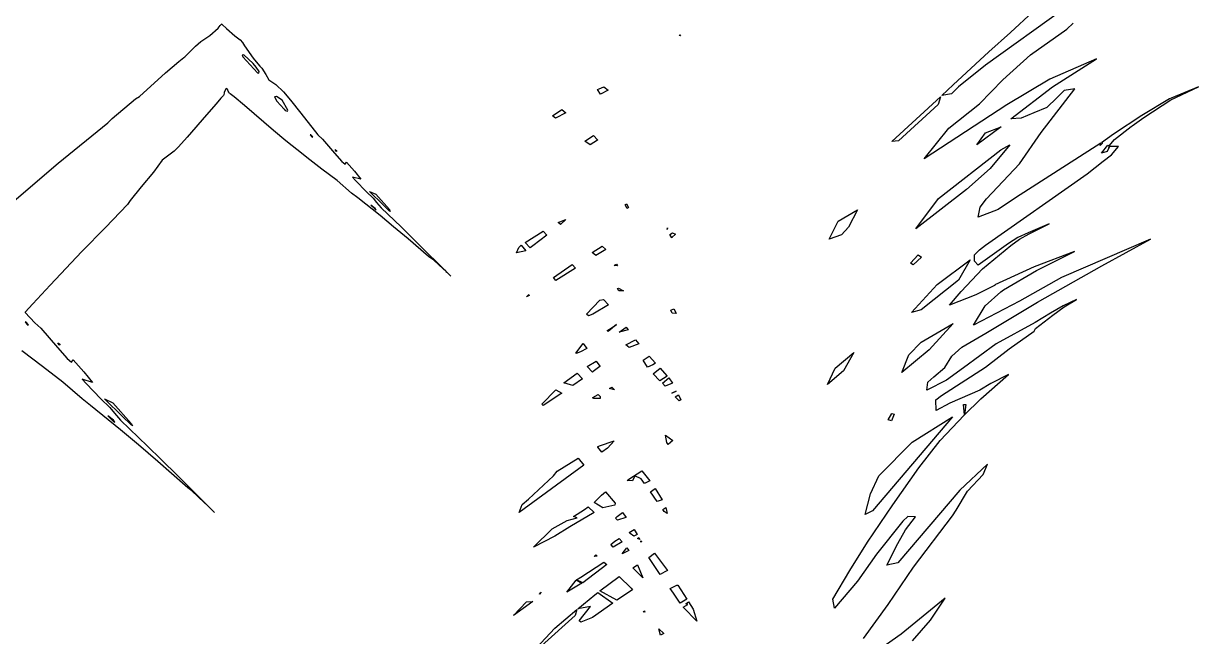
# Model space of a CAD drawing. Extents: x 0 to 203, y 8 to 351.
# Drawn here: x 149.75 to 191.62, y 124.73 to 146.55 of the extents above; entities that cross this region are included whole.
import ezdxf

# ---------------------------------------------------------------- set-up
doc = ezdxf.new("R2010")
doc.units = 0

msp = doc.modelspace()

# ---------------------------------------------------------------- linework, layer by layer
at = {"layer": 'Layer 1'}
for p, q in [((186.845896, 147.093615), (184.029456, 145.074265)), ((184.915132, 146.23046), (185.713211, 146.967553)), ((156.796324, 146.522123), (156.814968, 146.537978)), ((156.814968, 146.537978), (156.833897, 146.521135)), ((186.931358, 146.350663), (187.149877, 146.569041)), ((156.074804, 145.914453), (156.390644, 146.124037)), ((156.390644, 146.124037), (156.686994, 146.393723)), ((156.686994, 146.393723), (156.759314, 146.482468)), ((156.759314, 146.482468), (156.796324, 146.522123)), ((156.833897, 146.521135), (156.985038, 146.373914)), ((156.985038, 146.373914), (157.28725, 146.1204)), ((157.28725, 146.1204), (157.469534, 145.974169)), ((173.115814, 146.1325), (173.141877, 146.14726)), ((173.116, 146.132), (173.115814, 146.1325)), ((173.161723, 146.115443), (173.116, 146.132)), ((173.141877, 146.14726), (173.161723, 146.115443)), ((184.149399, 145.54404), (184.915132, 146.23046)), ((185.632178, 145.440641), (186.931358, 146.350663)), ((155.533581, 145.402728), (155.877813, 145.748269)), ((155.877813, 145.748269), (156.074804, 145.914453)), ((157.469534, 145.974169), (157.554923, 145.876139)), ((157.554923, 145.876139), (157.631687, 145.762889)), ((157.631687, 145.762889), (157.940325, 145.314091)), ((155.28872, 145.196782), (155.40935, 145.294668)), ((155.40935, 145.294668), (155.468676, 145.344884)), ((155.468676, 145.344884), (155.497985, 145.37038)), ((155.497985, 145.37038), (155.533581, 145.402728)), ((157.608712, 145.443133), (157.547905, 145.42456)), ((157.547905, 145.42456), (157.564573, 145.372473)), ((157.564573, 145.372473), (158.093, 144.8)), ((157.937763, 145.125949), (157.608712, 145.443133)), ((157.940325, 145.314091), (158.10665, 145.112302)), ((182.875729, 144.36977), (184.149399, 145.54404)), ((184.651107, 144.547781), (185.632178, 145.440641)), ((187.988075, 145.297518), (186.317519, 144.567042)), ((186.411063, 144.293829), (187.988075, 145.297518)), ((154.811, 144.8), (155.28872, 145.196782)), ((158.04582, 144.994434), (157.937763, 145.125949)), ((158.154586, 144.847461), (158.04582, 144.994434)), ((158.10665, 145.112302), (158.175583, 145.035538)), ((158.175583, 145.035538), (158.242187, 144.968197)), ((158.242187, 144.968197), (158.386546, 144.740071)), ((184.029456, 145.074265), (183.072, 144.296)), ((153.886825, 143.959986), (154.811, 144.8)), ((158.093, 144.8), (158.136293, 144.785274)), ((158.136293, 144.785274), (158.154586, 144.847461)), ((158.386546, 144.740071), (158.489803, 144.545637)), ((158.489803, 144.545637), (158.743492, 144.384008)), ((183.817855, 143.698708), (184.651107, 144.547781)), ((186.317519, 144.567042), (184.791735, 143.662058)), ((156.889006, 144.017498), (156.874031, 143.995324)), ((156.89077, 144.02647), (156.889006, 144.017498)), ((156.899316, 144.07379), (156.89077, 144.02647)), ((156.904613, 144.099921), (156.899316, 144.07379)), ((156.915902, 144.132904), (156.904613, 144.099921)), ((156.979966, 144.23517), (156.915902, 144.132904)), ((157.027498, 144.219207), (156.979966, 144.23517)), ((157.051442, 144.148793), (157.027498, 144.219207)), ((157.06938, 144.109454), (157.051442, 144.148793)), ((157.094382, 144.06503), (157.06938, 144.109454)), ((157.098195, 144.059238), (157.094382, 144.06503)), ((157.100949, 144.055815), (157.098195, 144.059238)), ((157.113025, 144.046843), (157.100949, 144.055815)), ((157.161548, 144.010614), (157.113025, 144.046843)), ((158.743492, 144.384008), (159.018018, 144.12043)), ((159.018018, 144.12043), (159.269379, 143.828742)), ((170.199897, 144.200162), (170.268898, 144.230602)), ((170.315935, 144.03539), (170.199897, 144.200162)), ((170.268898, 144.230602), (170.435861, 144.294766)), ((170.316, 144.036), (170.315935, 144.03539)), ((170.585024, 144.179998), (170.316, 144.036)), ((170.435861, 144.294766), (170.585024, 144.179998)), ((182.468567, 143.984678), (182.875729, 144.36977)), ((182.814408, 144.054814), (182.468567, 143.984678)), ((183.072, 144.296), (182.814408, 144.054814)), ((184.929875, 143.155308), (186.411063, 144.293829)), ((186.015049, 142.676458), (187.207229, 144.231728)), ((186.835662, 144.16943), (186.570601, 143.901689)), ((187.207229, 144.231728), (186.835662, 144.16943)), ((190.638378, 143.836283), (191.618321, 144.298182)), ((191.618321, 144.298182), (190.640075, 143.895891)), ((152.917618, 143.174692), (153.747548, 143.866548)), ((153.747548, 143.866548), (153.886825, 143.959986)), ((156.616458, 143.695302), (156.272, 143.296)), ((156.788151, 143.895279), (156.616458, 143.695302)), ((156.874031, 143.995324), (156.788151, 143.895279)), ((157.258093, 143.938044), (157.161548, 144.010614)), ((157.629305, 143.635906), (157.258093, 143.938044)), ((158.665965, 142.743751), (157.629305, 143.635906)), ((158.762752, 143.954398), (158.693399, 143.944758)), ((158.693399, 143.944758), (158.785, 143.785)), ((158.971173, 143.822538), (158.762752, 143.954398)), ((158.785, 143.785), (159.038269, 143.50472)), ((158.785, 143.785), (158.785, 143.785)), ((159.168362, 143.463473), (158.971173, 143.822538)), ((159.269379, 143.828742), (159.632469, 143.361408)), ((180.692608, 142.356482), (182.424868, 143.943882)), ((182.347454, 143.669891), (180.926804, 142.378411)), ((184.791735, 143.662058), (181.845615, 141.735648)), ((182.348, 143.67), (182.347454, 143.669891)), ((182.424868, 143.943882), (182.348, 143.67)), ((182.727587, 142.821813), (183.817855, 143.698708)), ((186.570601, 143.901689), (186.209366, 143.558602)), ((190.587669, 143.866334), (189.599045, 143.281158)), ((189.675739, 143.205587), (190.638378, 143.836283)), ((190.640075, 143.895891), (190.587669, 143.866334)), ((156.272, 143.296), (155.580423, 142.500639)), ((159.038269, 143.50472), (159.082691, 143.461354)), ((159.082691, 143.461354), (159.16024, 143.434023)), ((159.16024, 143.434023), (159.168362, 143.463473)), ((159.632469, 143.361408), (160.239433, 142.584234)), ((168.605077, 143.26698), (168.932361, 143.489456)), ((168.714548, 143.18336), (168.605077, 143.26698)), ((169.074533, 143.374688), (168.714, 143.184)), ((168.714, 143.184), (168.714548, 143.18336)), ((168.932361, 143.489456), (169.074533, 143.374688)), ((185.304268, 143.181865), (184.929875, 143.155308)), ((185.748649, 143.369026), (185.304268, 143.181865)), ((186.209366, 143.558602), (185.748649, 143.369026)), ((189.599045, 143.281158), (188.587885, 142.6172)), ((189.251842, 142.905568), (189.675739, 143.205587)), ((150.99234, 141.575425), (152.75433, 143.016275)), ((152.75433, 143.016275), (152.917618, 143.174692)), ((181.845615, 141.735648), (182.727587, 142.821813)), ((184.587305, 142.871441), (183.722131, 142.230233)), ((184.030141, 142.655279), (184.588, 142.872)), ((184.588, 142.872), (184.587305, 142.871441)), ((188.626584, 142.429254), (189.217165, 142.880733)), ((189.217165, 142.880733), (189.251842, 142.905568)), ((155.580423, 142.500639), (155.279907, 142.157324)), ((159.103567, 142.380376), (158.665965, 142.743751)), ((159.713567, 141.890794), (159.103567, 142.380376)), ((159.988211, 142.593653), (159.969706, 142.590123)), ((159.969706, 142.590123), (160.044495, 142.510254)), ((160.063, 142.516), (159.988211, 142.593653)), ((160.044495, 142.510254), (160.063, 142.516)), ((160.063, 142.516), (160.063, 142.516)), ((160.239433, 142.584234), (160.404629, 142.438461)), ((160.404629, 142.438461), (160.839618, 141.932457)), ((169.75954, 142.360485), (170.060691, 142.560501)), ((169.941898, 142.232757), (169.75954, 142.360485)), ((170.207452, 142.40537), (169.941898, 142.232757)), ((170.060691, 142.560501), (170.207, 142.406)), ((170.207, 142.406), (170.207452, 142.40537)), ((180.926804, 142.378411), (180.692608, 142.356482)), ((183.722131, 142.230233), (184.030141, 142.655279)), ((185.244865, 141.553918), (186.015049, 142.676458)), ((188.587885, 142.6172), (188.157065, 142.308731)), ((188.434904, 142.200493), (188.626584, 142.429254)), ((155.118103, 142.009643), (154.694591, 141.688495)), ((155.279907, 142.157324), (155.118103, 142.009643)), ((160.839618, 141.932457), (161.092955, 141.635791)), ((160.890115, 142.011291), (160.858616, 142.063801)), ((160.858616, 142.063801), (160.893504, 142.033784)), ((160.919, 141.996), (160.890115, 142.011291)), ((160.893504, 142.033784), (160.919, 141.996)), ((182.357485, 140.327821), (184.574945, 142.052941)), ((184.895024, 142.238618), (184.189777, 141.391713)), ((184.574945, 142.052941), (184.895024, 142.238618)), ((188.134115, 142.292571), (185.101695, 140.342251)), ((188.192944, 142.294784), (188.119848, 142.213786)), ((188.119848, 142.213786), (188.134115, 142.292571)), ((188.157065, 142.308731), (188.192944, 142.294784)), ((188.158827, 141.93847), (188.386244, 142.219563)), ((188.367925, 141.994296), (188.158827, 141.93847)), ((188.440626, 142.1554), (188.367925, 141.994296)), ((188.386244, 142.219563), (188.434904, 142.200493)), ((188.441896, 142.161721), (188.416047, 142.141768)), ((188.416047, 142.141768), (188.440626, 142.1554)), ((188.445, 142.178), (188.441896, 142.161721)), ((188.765558, 142.178446), (188.445, 142.178)), ((188.515486, 141.87738), (188.765558, 142.178446)), ((149.17378, 140.020405), (150.99234, 141.575425)), ((154.694591, 141.688495), (154.382669, 141.258142)), ((159.846697, 141.784535), (159.713567, 141.890794)), ((160.388826, 141.370843), (159.846697, 141.784535)), ((161.092955, 141.635791), (161.211042, 141.547012)), ((161.211042, 141.547012), (161.265568, 141.614249)), ((161.265568, 141.614249), (161.541364, 141.29032)), ((184.060095, 140.311988), (185.244865, 141.553918)), ((187.651354, 141.205285), (188.219331, 141.648433)), ((188.219331, 141.648433), (188.515486, 141.87738)), ((154.382669, 141.258142), (153.950305, 140.733353)), ((160.925942, 140.958596), (160.388826, 141.370843)), ((161.774361, 141.008485), (161.478155, 141.086034)), ((161.478155, 141.086034), (161.584872, 140.963922)), ((161.541364, 141.29032), (161.774361, 141.008485)), ((184.189777, 141.391713), (183.356674, 140.642199)), ((184.032524, 138.656795), (187.651354, 141.205285)), ((153.950305, 140.733353), (153.558186, 140.248078)), ((161.440667, 140.516896), (160.925942, 140.958596)), ((161.584872, 140.963922), (161.97155, 140.559585)), ((153.558186, 140.248078), (153.455212, 140.113252)), ((161.662776, 140.34259), (161.440667, 140.516896)), ((162.456901, 139.712002), (161.662776, 140.34259)), ((161.97155, 140.559585), (162.207301, 140.332238)), ((162.568742, 140.098914), (162.07697, 140.569638)), ((162.07697, 140.569638), (162.308623, 140.471142)), ((162.207301, 140.332238), (162.330051, 140.181661)), ((162.308623, 140.471142), (162.793, 139.925)), ((183.356674, 140.642199), (181.550504, 139.248288)), ((181.550504, 139.248288), (182.358, 140.328)), ((182.358, 140.328), (182.357485, 140.327821)), ((183.841237, 140.016126), (184.060095, 140.311988)), ((185.101695, 140.342251), (184.475133, 139.926108)), ((153.455212, 140.113252), (152.673096, 139.287558)), ((162.280722, 139.96824), (162.132688, 140.08315)), ((162.132688, 140.08315), (162.282697, 139.936883)), ((162.319, 139.914), (162.280722, 139.96824)), ((162.282697, 139.936883), (162.319, 139.914)), ((162.319, 139.914), (162.319, 139.914)), ((162.330051, 140.181661), (162.492704, 139.991745)), ((162.492704, 139.991745), (163.208927, 139.309741)), ((162.76586, 139.898122), (162.568742, 140.098914)), ((162.822219, 139.863126), (162.76586, 139.898122)), ((162.793, 139.925), (162.793334, 139.92482)), ((162.793334, 139.92482), (162.822219, 139.863126)), ((171.259269, 139.971227), (171.187, 140.1)), ((171.187, 140.1), (171.187585, 140.099525)), ((171.187585, 140.099525), (171.233423, 140.131447)), ((171.233423, 140.131447), (171.306237, 140.001142)), ((171.306237, 140.001142), (171.259269, 139.971227)), ((178.78555, 139.518149), (179.470396, 139.915466)), ((179.470396, 139.915466), (179.145175, 139.301308)), ((183.773775, 139.654349), (183.841237, 140.016126)), ((184.475133, 139.926108), (183.773775, 139.654349)), ((162.93794, 139.314069), (162.456901, 139.712002)), ((168.806505, 139.473561), (169.081807, 139.570815)), ((168.888572, 139.39746), (168.806505, 139.473561)), ((169.081807, 139.570815), (168.888, 139.398)), ((178.457826, 138.869066), (178.78555, 139.518149)), ((186.298728, 139.416914), (185.555313, 139.104954)), ((185.585118, 139.062508), (186.298728, 139.416914)), ((152.673096, 139.287558), (151.837866, 138.432905)), ((163.458527, 138.880421), (162.93794, 139.314069)), ((163.208927, 139.309741), (163.565873, 138.958657)), ((167.631279, 138.761667), (168.265, 139.159)), ((168.395739, 139.014792), (167.898035, 138.638565)), ((168.265, 139.159), (168.26522, 139.159084)), ((168.26522, 139.159084), (168.395739, 139.014792)), ((168.888, 139.398), (168.888572, 139.39746)), ((172.684877, 139.220649), (172.696882, 139.273267)), ((172.692497, 139.22418), (172.684877, 139.220649)), ((172.696882, 139.273267), (172.692, 139.224)), ((172.692, 139.224), (172.692497, 139.22418)), ((172.778947, 139.039149), (172.883121, 139.09657)), ((172.8543, 138.9277), (172.778947, 139.039149)), ((172.984117, 139.051697), (172.854, 138.928)), ((172.883121, 139.09657), (172.984117, 139.051697)), ((178.894991, 139.034414), (178.458, 138.869)), ((179.145175, 139.301308), (178.894991, 139.034414)), ((185.555313, 139.104954), (185.186644, 138.93697)), ((185.239825, 138.877607), (185.585118, 139.062508)), ((164.189087, 138.256897), (163.458527, 138.880421)), ((163.565873, 138.958657), (164.009831, 138.52349)), ((167.322117, 138.387374), (167.399666, 138.578701)), ((167.399666, 138.578701), (167.488445, 138.665888)), ((167.488445, 138.665888), (167.653215, 138.456728)), ((167.810738, 138.569), (167.631279, 138.761667)), ((167.898035, 138.638565), (167.810738, 138.569)), ((170.017183, 138.39671), (170.376604, 138.622716)), ((170.376604, 138.622716), (170.49801, 138.503497)), ((172.854, 138.928), (172.8543, 138.9277)), ((178.458, 138.869), (178.457826, 138.869066)), ((184.853286, 138.724138), (183.771426, 137.952718)), ((183.820575, 138.49958), (184.032524, 138.656795)), ((183.922431, 137.817222), (184.936061, 138.65291)), ((185.186644, 138.93697), (184.853286, 138.724138)), ((184.936061, 138.65291), (185.239825, 138.877607)), ((189.911326, 138.869623), (186.742256, 137.514233)), ((188.174406, 137.924462), (189.911326, 138.869623)), ((151.837866, 138.432905), (150.698656, 137.240165)), ((164.009831, 138.52349), (164.642573, 137.892972)), ((164.261127, 138.19916), (164.189087, 138.256897)), ((164.374764, 138.121549), (164.261127, 138.19916)), ((167.653215, 138.456728), (167.322, 138.388)), ((167.322, 138.388), (167.322117, 138.387374)), ((170.146855, 138.290205), (170.017, 138.397)), ((170.017, 138.397), (170.017183, 138.39671)), ((170.49801, 138.503497), (170.146855, 138.290205)), ((181.359885, 138.015341), (181.62551, 138.318447)), ((181.744517, 138.232494), (181.456713, 137.95606)), ((181.62551, 138.318447), (181.744517, 138.232494)), ((183.635302, 138.314309), (183.820575, 138.49958)), ((183.636806, 138.093866), (183.635302, 138.314309)), ((187.203588, 138.437216), (185.760058, 137.887247)), ((185.848688, 137.759319), (187.203588, 138.437216)), ((164.702048, 137.820046), (164.374764, 138.121549)), ((164.642573, 137.892972), (164.805226, 137.729436)), ((164.805234, 137.72943), (164.702048, 137.820046)), ((168.638699, 137.506273), (169.308, 137.969)), ((169.417787, 137.840196), (168.722674, 137.398569)), ((169.308, 137.969), (169.307328, 137.968172)), ((169.307328, 137.968172), (169.417787, 137.840196)), ((170.916966, 137.927402), (170.804, 137.939)), ((170.804, 137.939), (170.804811, 137.938705)), ((170.804811, 137.938705), (170.836521, 137.959857)), ((170.836521, 137.959857), (170.882783, 137.987233)), ((170.882783, 137.987233), (170.916966, 137.927402)), ((181.36, 138.016), (181.359885, 138.015341)), ((181.456713, 137.95606), (181.36, 138.016)), ((182.306885, 137.264242), (183.483133, 138.134456)), ((183.483133, 138.134456), (183.07, 137.415)), ((183.158532, 137.005156), (183.922431, 137.817222)), ((183.771426, 137.952718), (183.636806, 138.093866)), ((185.760058, 137.887247), (184.359748, 137.24557)), ((184.670148, 137.065617), (185.848688, 137.759319)), ((185.885406, 136.630692), (188.174406, 137.924462)), ((164.805226, 137.729436), (164.805719, 137.729012)), ((164.812854, 137.72181), (164.805234, 137.72943)), ((164.805719, 137.729012), (164.832203, 137.703412)), ((164.832203, 137.703412), (164.812854, 137.72181)), ((164.832203, 137.703412), (164.921193, 137.619118)), ((164.911448, 137.626746), (164.832203, 137.703412)), ((164.981228, 137.561062), (164.911448, 137.626746)), ((164.921193, 137.619118), (164.981228, 137.561062)), ((168.722674, 137.398569), (168.638699, 137.506273)), ((183.069825, 137.41484), (181.739085, 136.35428)), ((183.07, 137.415), (183.069825, 137.41484)), ((186.742256, 137.514233), (185.244199, 136.666395)), ((150.698656, 137.240165), (150.086042, 136.565894)), ((167.679842, 136.819674), (167.756542, 136.899977)), ((167.756542, 136.899977), (167.768477, 136.870313)), ((170.921834, 137.122513), (170.950931, 137.133495)), ((170.962372, 137.034655), (170.921834, 137.122513)), ((170.950931, 137.133495), (171.131948, 137.03641)), ((171.131948, 137.03641), (170.962, 137.035)), ((170.962, 137.035), (170.962372, 137.034655)), ((181.396123, 136.263986), (182.306885, 137.264242)), ((182.748746, 136.523344), (183.158532, 137.005156)), ((184.371037, 137.232362), (183.687797, 136.890142)), ((184.01688, 136.506134), (184.578262, 136.995203)), ((184.359748, 137.24557), (184.371037, 137.232362)), ((184.578262, 136.995203), (184.670148, 137.065617)), ((150.086042, 136.565894), (149.819286, 136.270075)), ((167.68, 136.819), (167.679842, 136.819674)), ((167.768477, 136.870313), (167.68, 136.819)), ((169.8094, 136.205741), (170.285791, 136.703298)), ((170.594217, 136.530688), (170.034, 136.199)), ((170.285791, 136.703298), (170.421393, 136.722438)), ((170.421393, 136.722438), (170.594217, 136.530688)), ((183.687797, 136.890142), (182.748746, 136.523344)), ((185.244199, 136.666395), (183.605666, 135.806273)), ((183.605666, 135.806273), (184.01688, 136.506134)), ((184.043606, 135.531442), (185.885406, 136.630692)), ((186.790828, 136.505617), (186.349695, 136.245008)), ((187.272017, 136.721099), (186.790828, 136.505617)), ((186.828271, 136.467269), (187.272017, 136.721099)), ((149.819286, 136.270075), (149.815755, 136.266544)), ((149.815755, 136.266544), (150.157244, 135.898933)), ((169.888574, 136.141575), (169.8094, 136.205741)), ((170.034418, 136.1991), (169.888574, 136.141575)), ((170.034, 136.199), (170.034418, 136.1991)), ((172.814397, 136.348983), (172.923445, 136.39941)), ((172.860864, 136.239136), (172.814397, 136.348983)), ((172.994, 136.228), (172.860864, 136.239136)), ((172.923445, 136.39941), (173.011021, 136.23365)), ((173.011021, 136.23365), (172.994, 136.228)), ((172.994, 136.228), (172.994, 136.228)), ((181.739085, 136.35428), (181.396123, 136.263986)), ((186.349695, 136.245008), (185.79895, 135.902893)), ((185.813791, 135.693521), (186.426266, 136.169471)), ((186.426266, 136.169471), (186.828271, 136.467269)), ((149.832004, 135.925563), (149.808342, 135.922032)), ((149.808342, 135.922032), (149.909267, 135.814573)), ((149.933, 135.821), (149.832004, 135.925563)), ((149.909267, 135.814573), (149.933, 135.821)), ((149.933, 135.821), (149.933, 135.821)), ((150.157244, 135.898933), (150.377459, 135.700085)), ((150.377459, 135.700085), (150.965, 135.020057)), ((170.547029, 135.620212), (170.653816, 135.681903)), ((170.878826, 135.831915), (170.590113, 135.586839)), ((170.653816, 135.681903), (170.878, 135.832)), ((170.878, 135.832), (170.878826, 135.831915)), ((170.980652, 135.561388), (171.232, 135.736)), ((171.295081, 135.65013), (170.980652, 135.561388)), ((171.232, 135.736), (171.23201, 135.735305)), ((171.23201, 135.735305), (171.295081, 135.65013)), ((181.734622, 135.211565), (182.876, 135.866)), ((182.875603, 135.86572), (182.019063, 134.935184)), ((182.876, 135.866), (182.875603, 135.86572)), ((185.79895, 135.902893), (184.4122, 135.152414)), ((185.759057, 135.602081), (185.813791, 135.693521)), ((170.590113, 135.586839), (170.547029, 135.620212)), ((171.211882, 135.110897), (171.561626, 135.290391)), ((171.561626, 135.290391), (171.679572, 135.147055)), ((183.187248, 135.025518), (184.043606, 135.531442)), ((184.875741, 134.975241), (185.759057, 135.602081)), ((150.431754, 134.337527), (149.69971, 134.893358)), ((150.965, 135.020057), (151.308182, 134.622183)), ((151.023421, 135.117697), (150.979987, 135.187265)), ((150.979987, 135.187265), (151.026317, 135.146159)), ((151.061208, 135.095873), (151.023421, 135.117697)), ((151.026317, 135.146159), (151.061208, 135.095873)), ((169.434322, 134.818893), (169.693, 135.163)), ((169.450708, 134.799047), (169.434322, 134.818893)), ((169.59761, 134.856747), (169.450708, 134.799047)), ((169.823052, 134.982745), (169.59761, 134.856747)), ((169.693, 135.163), (169.692101, 135.162772)), ((169.692101, 135.162772), (169.823052, 134.982745)), ((171.333926, 135.01661), (171.211882, 135.110897)), ((171.334, 135.017), (171.333926, 135.01661)), ((171.679572, 135.147055), (171.334, 135.017)), ((178.671691, 134.276149), (179.33324, 134.841986)), ((179.33324, 134.841986), (178.966761, 134.18887)), ((182.019063, 134.935184), (181.049973, 134.12252)), ((181.303379, 134.749938), (181.734622, 135.211565)), ((182.826624, 134.713286), (183.187248, 135.025518)), ((184.4122, 135.152414), (183.24093, 134.287381)), ((184.029347, 134.314421), (184.875741, 134.975241)), ((151.308182, 134.622183), (151.464409, 134.499433)), ((151.464409, 134.499433), (151.528045, 134.580301)), ((151.528045, 134.580301), (151.901024, 134.145383)), ((169.835648, 134.336908), (170.152408, 134.530566)), ((170.152408, 134.530566), (170.285185, 134.347889)), ((171.828803, 134.563183), (172.045267, 134.713607)), ((171.992163, 134.322098), (171.828803, 134.563183)), ((172.179818, 134.39834), (171.992163, 134.322098)), ((172.045267, 134.713607), (172.275227, 134.453703)), ((172.275227, 134.453703), (172.179, 134.399)), ((172.179, 134.399), (172.179818, 134.39834)), ((181.049973, 134.12252), (181.303379, 134.749938)), ((182.585306, 134.305892), (182.826624, 134.713286)), ((151.154759, 133.781344), (150.431754, 134.337527)), ((151.901024, 134.145383), (152.217782, 133.768236)), ((169.007791, 133.752843), (169.475, 134.1)), ((169.475, 134.1), (169.475055, 134.09994)), ((169.475055, 134.09994), (169.673516, 133.903632)), ((170.021607, 134.143146), (169.835648, 134.336908)), ((170.053532, 134.165074), (170.021607, 134.143146)), ((170.292955, 134.335141), (170.053, 134.165)), ((170.053, 134.165), (170.053532, 134.165074)), ((170.285185, 134.347889), (170.292955, 134.335141)), ((172.190197, 134.0836), (172.434, 134.281)), ((172.426654, 133.833509), (172.190197, 134.0836)), ((172.690867, 134.001036), (172.426654, 133.833509)), ((172.434, 134.281), (172.680555, 134.013324)), ((172.434, 134.281), (172.434, 134.281)), ((172.680555, 134.013324), (172.690867, 134.001036)), ((178.966761, 134.18887), (178.396, 133.704)), ((178.39624, 133.704966), (178.671691, 134.276149)), ((181.975826, 133.780627), (182.186267, 133.977408)), ((182.186267, 133.977408), (182.585306, 134.305892)), ((182.463767, 133.306441), (184.029347, 134.314421)), ((183.24093, 134.287381), (182.639979, 133.849911)), ((183.857374, 133.185103), (184.85215, 134.060378)), ((184.85215, 134.060378), (184.224421, 133.730658)), ((151.849307, 133.187092), (151.154759, 133.781344)), ((152.217782, 133.768236), (151.840002, 133.894107)), ((151.840002, 133.894107), (151.98514, 133.731031)), ((151.98514, 133.731031), (152.507987, 133.187844)), ((169.243119, 133.6908), (169.007791, 133.752843)), ((169.331401, 133.666221), (169.243119, 133.6908)), ((169.673516, 133.903632), (169.331401, 133.666221)), ((170.627865, 133.556838), (170.715938, 133.600628)), ((170.628, 133.557), (170.627865, 133.556838)), ((170.804996, 133.512555), (170.628, 133.557)), ((170.715938, 133.600628), (170.804996, 133.512555)), ((172.515777, 133.742888), (172.744464, 133.935981)), ((172.620939, 133.637408), (172.515777, 133.742888)), ((172.823919, 133.720745), (172.620939, 133.637408)), ((172.744464, 133.935981), (172.882, 133.744)), ((172.882057, 133.74356), (172.823919, 133.720745)), ((172.882, 133.744), (172.882057, 133.74356)), ((178.396, 133.704), (178.39624, 133.704966)), ((182.639979, 133.849911), (181.94416, 133.493115)), ((181.94416, 133.493115), (181.975826, 133.780627)), ((184.224421, 133.730658), (183.830326, 133.501087)), ((152.146363, 132.95), (151.849307, 133.187092)), ((152.507987, 133.187844), (152.824818, 132.880724)), ((153.296041, 132.552614), (152.637377, 133.190868)), ((152.637377, 133.190868), (152.934221, 133.042984)), ((168.221224, 133.001135), (168.717, 133.505)), ((168.929254, 133.387356), (168.271722, 132.94587)), ((168.717, 133.505), (168.717444, 133.50456)), ((168.717444, 133.50456), (168.929254, 133.387356)), ((170.02641, 133.226235), (170.042443, 133.240572)), ((170.073022, 133.202859), (170.02641, 133.226235)), ((170.042443, 133.240572), (170.232215, 133.347218)), ((170.297473, 133.206671), (170.073022, 133.202859)), ((170.232215, 133.347218), (170.304679, 133.275003)), ((170.304679, 133.275003), (170.297, 133.207)), ((170.297, 133.207), (170.297473, 133.206671)), ((172.854567, 133.394676), (172.874554, 133.406507)), ((172.855346, 133.3939), (172.854567, 133.394676)), ((173.011996, 133.46509), (172.855, 133.393)), ((172.855, 133.393), (172.855346, 133.3939)), ((172.874554, 133.406507), (173.011996, 133.46509)), ((172.97187, 133.265474), (173.088335, 133.326389)), ((173.109803, 133.113133), (172.97187, 133.265474)), ((173.088335, 133.326389), (173.17, 133.15)), ((173.169916, 133.15), (173.109803, 133.113133)), ((173.17, 133.15), (173.169916, 133.15)), ((182.258536, 133.147597), (182.463767, 133.306441)), ((182.274134, 132.773564), (182.258536, 133.147597)), ((183.830326, 133.501087), (182.757016, 133.039332)), ((183.274636, 132.61211), (183.857374, 133.185103)), ((153.206823, 132.090829), (152.146363, 132.95)), ((152.824818, 132.880724), (152.993333, 132.680956)), ((152.934221, 133.042984), (153.591753, 132.311081)), ((168.271722, 132.94587), (168.221224, 133.001135)), ((182.757016, 133.039332), (182.274134, 132.773564)), ((183.27715, 132.624978), (183.248971, 132.9827)), ((183.248971, 132.9827), (183.3244, 132.9827)), ((183.3244, 132.9827), (183.27715, 132.624978)), ((152.958039, 132.425908), (152.761133, 132.583371)), ((152.761133, 132.583371), (152.964257, 132.387275)), ((153.012, 132.355), (152.958039, 132.425908)), ((152.964257, 132.387275), (153.012, 132.355)), ((152.993333, 132.680956), (153.215876, 132.428678)), ((153.012, 132.355), (153.012, 132.355)), ((153.215876, 132.428678), (154.177457, 131.505942)), ((153.561383, 132.281938), (153.296041, 132.552614)), ((153.591753, 132.311081), (153.635, 132.232)), ((182.85526, 132.5521), (180.00605, 129.20405)), ((180.557373, 132.44491), (180.688, 132.672)), ((180.683371, 132.402464), (180.557373, 132.44491)), ((180.776386, 132.64796), (180.683371, 132.402464)), ((180.688, 132.672), (180.688457, 132.672115)), ((180.688457, 132.672115), (180.776386, 132.64796)), ((181.421092, 131.651455), (182.856, 132.553)), ((182.416396, 131.70045), (183.274636, 132.61211)), ((182.856, 132.553), (182.85526, 132.5521)), ((153.848181, 131.547639), (153.206823, 132.090829)), ((153.634478, 132.231863), (153.561383, 132.281938)), ((153.635, 132.232), (153.634478, 132.231863)), ((172.673074, 131.633009), (172.629284, 131.890158)), ((172.629284, 131.890158), (172.892439, 131.709567)), ((154.540886, 130.95466), (153.848181, 131.547639)), ((154.177457, 131.505942), (154.657858, 131.032323)), ((170.204679, 131.480674), (170.273259, 131.514893)), ((170.212017, 131.473011), (170.204679, 131.480674)), ((170.363088, 131.289663), (170.212017, 131.473011)), ((170.273259, 131.514893), (170.795, 131.689)), ((170.795533, 131.688838), (170.564515, 131.436701)), ((170.795, 131.689), (170.795533, 131.688838)), ((172.673, 131.633), (172.673074, 131.633009)), ((172.727878, 131.564223), (172.673, 131.633)), ((172.892439, 131.709567), (172.727878, 131.564223)), ((180.229796, 130.446233), (181.421092, 131.651455)), ((181.655096, 130.72928), (182.416396, 131.70045)), ((168.76516, 130.610686), (169.514434, 131.073248)), ((169.514434, 131.073248), (169.723349, 130.823764)), ((170.564515, 131.436701), (170.363088, 131.289663)), ((155.511225, 130.100608), (154.540886, 130.95466)), ((154.657858, 131.032323), (155.254721, 130.444709)), ((169.723349, 130.823764), (167.418599, 129.142744)), ((171.326297, 130.327143), (171.790171, 130.62914)), ((171.790171, 130.62914), (172.069, 130.269)), ((180.731725, 129.40863), (181.655096, 130.72928)), ((184.09743, 130.859668), (183.11565, 129.94011)), ((183.945372, 130.496081), (184.09743, 130.859668)), ((155.254721, 130.444709), (156.107184, 129.595074)), ((167.747643, 129.618244), (168.64015, 130.44807)), ((168.64015, 130.44807), (168.76516, 130.610686)), ((171.266336, 130.285374), (171.326297, 130.327143)), ((171.451234, 130.265424), (171.266336, 130.285374)), ((171.536905, 130.448346), (171.451234, 130.265424)), ((171.765028, 130.33958), (171.536905, 130.448346)), ((171.884812, 130.171065), (171.765028, 130.33958)), ((172.069004, 130.26853), (171.884812, 130.171065)), ((172.069, 130.269), (172.069004, 130.26853)), ((179.936793, 129.805329), (180.229796, 130.446233)), ((183.387679, 129.898912), (183.945372, 130.496081)), ((155.606077, 130.020623), (155.511225, 130.100608)), ((155.753261, 129.909811), (155.606077, 130.020623)), ((156.189875, 129.49946), (155.753261, 129.909811)), ((170.351999, 129.762638), (170.493181, 129.87656)), ((170.493181, 129.87656), (170.830493, 129.468058)), ((172.089, 129.883), (172.089205, 129.88302)), ((172.332229, 129.536879), (172.089, 129.883)), ((172.089205, 129.88302), (172.26556, 129.993233)), ((172.26556, 129.993233), (172.511762, 129.59784)), ((179.745864, 129.075123), (179.936793, 129.805329)), ((183.11565, 129.94011), (180.91175, 127.34896)), ((182.988312, 129.229541), (183.387679, 129.898912)), ((156.107184, 129.595074), (156.32647, 129.375)), ((156.32647, 129.375), (156.189875, 129.49946)), ((156.32647, 129.375), (156.327316, 129.374365)), ((156.336782, 129.36462), (156.32647, 129.375)), ((156.327316, 129.374365), (156.362984, 129.339477)), ((156.362983, 129.339477), (156.336782, 129.36462)), ((167.418599, 129.142744), (167.51838, 129.424886)), ((167.51838, 129.424886), (167.747, 129.618)), ((167.747, 129.618), (167.747643, 129.618244)), ((170.08058, 129.501746), (170.351999, 129.762638)), ((170.39508, 129.31229), (170.08058, 129.501746)), ((170.823995, 129.405338), (170.39508, 129.31229)), ((170.824, 129.406), (170.823995, 129.405338)), ((170.830493, 129.468058), (170.824, 129.406)), ((172.511762, 129.59784), (172.332229, 129.536879)), ((179.829966, 128.08552), (180.731725, 129.40863)), ((156.468994, 129.235868), (156.362983, 129.339477)), ((156.362984, 129.339477), (156.481706, 129.225132)), ((156.562291, 129.146595), (156.468994, 129.235868)), ((156.481706, 129.225132), (156.562291, 129.146595)), ((169.129029, 128.861073), (169.482021, 128.954263)), ((170.080933, 129.13947), (169.217455, 128.636833)), ((169.349032, 128.997347), (169.737265, 129.243408)), ((169.482021, 128.954263), (169.349032, 128.997347)), ((169.737265, 129.243408), (169.876, 129.342)), ((169.876, 129.342), (169.876257, 129.341214)), ((169.876257, 129.341214), (170.080933, 129.13947)), ((170.845639, 128.941844), (170.910192, 128.99732)), ((170.910192, 128.99732), (171.09, 129.145)), ((171.214098, 128.960806), (170.923327, 128.864967)), ((171.09, 129.145), (171.090137, 129.144575)), ((171.090137, 129.144575), (171.224822, 128.966527)), ((171.224822, 128.966527), (171.214098, 128.960806)), ((172.529773, 129.253809), (172.635287, 129.319208)), ((172.53, 129.254), (172.529773, 129.253809)), ((172.582175, 129.178947), (172.53, 129.254)), ((172.682536, 129.110014), (172.582175, 129.178947)), ((172.635287, 129.319208), (172.682536, 129.110014)), ((180.00605, 129.20405), (179.745864, 129.075123)), ((181.259144, 128.996677), (181.079347, 128.832012)), ((181.176493, 128.529253), (181.534817, 128.9858)), ((181.534817, 128.9858), (181.259144, 128.996677)), ((181.459097, 127.191681), (182.850167, 129.023801)), ((182.850167, 129.023801), (182.988312, 129.229541)), ((167.922586, 127.902071), (168.590995, 128.557625)), ((168.590995, 128.557625), (169.129029, 128.861073)), ((169.217455, 128.636833), (168.679421, 128.300475)), ((170.923327, 128.864967), (170.845639, 128.941844)), ((171.335048, 128.42864), (171.513875, 128.538746)), ((171.513875, 128.538746), (171.620733, 128.355302)), ((181.079347, 128.832012), (180.148277, 127.653322)), ((180.904192, 128.032979), (181.176493, 128.529253)), ((168.679421, 128.300475), (167.922586, 127.902071)), ((170.676952, 128.003434), (170.822087, 128.117107)), ((170.822087, 128.117107), (170.978878, 128.211818)), ((170.978878, 128.211818), (171.082205, 128.091507)), ((171.374246, 128.389442), (171.335048, 128.42864)), ((171.496005, 128.300559), (171.374246, 128.389442)), ((171.620733, 128.355302), (171.496, 128.301)), ((171.496, 128.301), (171.496005, 128.300559)), ((171.635, 128.221), (171.635345, 128.221622)), ((171.716213, 128.177409), (171.635, 128.221)), ((171.635345, 128.221622), (171.675319, 128.25397)), ((171.675319, 128.25397), (171.716213, 128.177409)), ((171.783379, 128.107136), (171.746, 128.08)), ((171.746159, 128.080793), (171.751454, 128.130091)), ((171.751454, 128.130091), (171.783379, 128.107136)), ((170.692135, 127.986943), (170.676952, 128.003434)), ((170.767988, 127.908618), (170.692135, 127.986943)), ((170.768, 127.909), (170.767988, 127.908618)), ((171.082205, 128.091507), (170.768, 127.909)), ((171.325155, 127.783223), (171.084, 127.675)), ((171.0846, 127.674844), (171.253679, 127.878814)), ((171.253679, 127.878814), (171.325155, 127.783223)), ((171.746, 128.08), (171.746159, 128.080793)), ((172.028954, 127.53462), (172.240412, 127.692611)), ((172.240412, 127.692611), (172.704286, 127.078513)), ((179.191606, 127.071827), (179.829966, 128.08552)), ((180.508754, 127.260571), (180.904192, 128.032979)), ((169.609364, 126.833769), (170.433, 127.377)), ((170.534279, 127.286112), (169.68084, 126.642987)), ((170.089824, 127.571303), (170.147115, 127.62858)), ((170.09, 127.571), (170.089824, 127.571303)), ((170.197966, 127.585569), (170.09, 127.571)), ((170.147115, 127.62858), (170.197966, 127.585569)), ((170.433, 127.377), (170.433706, 127.377078)), ((170.433706, 127.377078), (170.534279, 127.286112)), ((171.084, 127.675), (171.0846, 127.674844)), ((171.468241, 127.176434), (171.634569, 127.276936)), ((171.634569, 127.276936), (171.818, 126.81)), ((172.443538, 126.936343), (172.028954, 127.53462)), ((180.148277, 127.653322), (179.467721, 126.694109)), ((180.91175, 127.34896), (180.508754, 127.260571)), ((170.293795, 126.353279), (170.979366, 126.861789)), ((170.979366, 126.861789), (171.399, 126.45)), ((171.817914, 126.809952), (171.468241, 127.176434)), ((172.599835, 127.02618), (172.443538, 126.936343)), ((172.6, 127.027), (172.599835, 127.02618)), ((172.704286, 127.078513), (172.6, 127.027)), ((178.584606, 126.05342), (179.191606, 127.071827)), ((180.556269, 125.862631), (181.459097, 127.191681)), ((169.115113, 126.309846), (169.448189, 126.733041)), ((169.649475, 126.621944), (169.115113, 126.309846)), ((169.448189, 126.733041), (169.649, 126.622)), ((169.460554, 126.740918), (169.609364, 126.833769)), ((169.68084, 126.642987), (169.460554, 126.740918)), ((169.649, 126.622), (169.649475, 126.621944)), ((171.399, 126.45), (171.399382, 126.449974)), ((171.399382, 126.449974), (171.454187, 126.388732)), ((171.818, 126.81), (171.817914, 126.809952)), ((172.79348, 126.435312), (173.029796, 126.550114)), ((172.911, 126.271), (172.79348, 126.435312)), ((173.029796, 126.550114), (173.067791, 126.558095)), ((173.067791, 126.558095), (173.391119, 126.056505)), ((179.467721, 126.694109), (178.643791, 125.730022)), ((168.199507, 126.300196), (168.143, 126.235)), ((168.143, 126.235), (168.143006, 126.235398)), ((168.143006, 126.235398), (168.148233, 126.264425)), ((168.148233, 126.264425), (168.199507, 126.300196)), ((169.49988, 125.715241), (170.115178, 126.211669)), ((170.115178, 126.211669), (170.214622, 126.290559)), ((170.214622, 126.290559), (170.75668, 125.918077)), ((170.888188, 126.016814), (170.293795, 126.353279)), ((171.454187, 126.388732), (170.888188, 126.016814)), ((173.153957, 125.913063), (172.911, 126.271)), ((172.911, 126.271), (172.911, 126.271)), ((173.391119, 126.056505), (173.153957, 125.913063)), ((178.643791, 125.730022), (178.584606, 126.05342)), ((182.587624, 126.095397), (181.019364, 124.811227)), ((182.065192, 125.303341), (182.587624, 126.095397)), ((167.896171, 125.971794), (167.213778, 125.473699)), ((167.213778, 125.473699), (167.674, 125.961)), ((167.67398, 125.960174), (167.896171, 125.971794)), ((167.674, 125.961), (167.67398, 125.960174)), ((168.685276, 125.022808), (169.465981, 125.687613)), ((169.465981, 125.687613), (169.412799, 125.476793)), ((169.951255, 125.794201), (169.49988, 125.715241)), ((169.55709, 125.288022), (169.951255, 125.794201)), ((170.745945, 125.910101), (170.025342, 125.400143)), ((170.75668, 125.918077), (170.745945, 125.910101)), ((171.89285, 125.586828), (171.83, 125.601)), ((171.83, 125.601), (171.830132, 125.600883)), ((171.830132, 125.600883), (171.876182, 125.641633)), ((171.876182, 125.641633), (171.89285, 125.586828)), ((173.7427, 125.267819), (173.256, 125.769)), ((173.256, 125.769), (173.256222, 125.768563)), ((173.256222, 125.768563), (173.421771, 125.871393)), ((173.356936, 125.888908), (173.450448, 125.962466)), ((173.421771, 125.871393), (173.356936, 125.888908)), ((173.450448, 125.962466), (173.61642, 125.698004)), ((173.61642, 125.698004), (173.7427, 125.267819)), ((179.684669, 124.660141), (180.556269, 125.862631)), ((169.412799, 125.476793), (168.207069, 124.394513)), ((169.61564, 125.238831), (169.55709, 125.288022)), ((170.025342, 125.400143), (169.61564, 125.238831)), ((181.428093, 124.574395), (182.065192, 125.303341)), ((168.019978, 124.312161), (168.685, 125.022)), ((168.685, 125.022), (168.685276, 125.022808)), ((172.394, 124.995), (172.393745, 124.99443)), ((172.393745, 124.99443), (172.570453, 124.835979)), ((172.452718, 124.770297), (172.394, 124.995)), ((172.570453, 124.835979), (172.452718, 124.770297)), ((181.019364, 124.811227), (179.775774, 123.929565))]:
    msp.add_line(p, q, dxfattribs=at)

doc.saveas('drawing.dxf')
